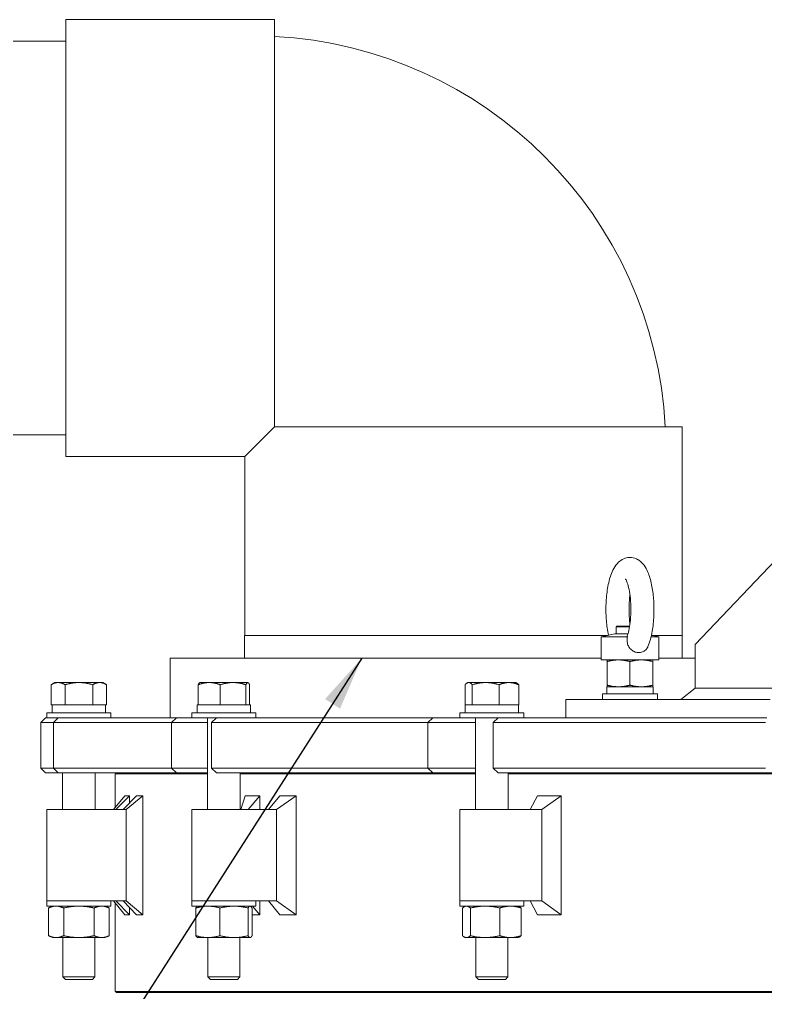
# Model space of a CAD drawing. Header units: inches. Extents: x 19 to 503, y 6 to 322.
# Drawn here: x 343.52 to 363.88, y 124.9 to 151.47 of the extents above; entities that cross this region are included whole.
import ezdxf

# ---------------------------------------------------------------- set-up
doc = ezdxf.new("R2010")
doc.units = ezdxf.units.IN
doc.header["$LTSCALE"] = 15
doc.header["$MEASUREMENT"] = 0
doc.layers.add('Symbol (ANSI)', color=7, linetype='Continuous', lineweight=25)
doc.layers.add('Visible (ANSI)', color=7, linetype='Continuous', lineweight=50)
doc.styles.add('MEMCOR Medium', font='arial.ttf')
doc.dimstyles.new('Default (ANSI)$7', dxfattribs={"dimscale": 15, "dimtxt": 0.15, "dimasz": 0.098425, "dimexe": 0.125, "dimexo": 0.0625, "dimgap": 0.031496, "dimtad": 0, "dimtih": 1, "dimtoh": 1, "dimdec": 4, "dimrnd": 1e-08, "dimzin": 3, "dimdsep": 46, "dimlunit": 5, "dimtxsty": 'MEMCOR Medium', "dimcen": 0.09, "dimdle": 0.393701, "dimclrd": 256, "dimclre": 256, "dimclrt": 256, "dimadec": 0, "dimazin": 1, "dimtfac": 0.8, "dimtofl": 0, "dimtmove": 0, "dimatfit": 3, "dimfxl": 1, "dimfrac": 1, "dimtolj": 1, "dimtzin": 4, "dimlwd": -1, "dimlwe": -1, "dimarcsym": 0})

msp = doc.modelspace()

# ---------------------------------------------------------------- linework, layer by layer
at = {"layer": 'Visible (ANSI)', "linetype": 'Continuous', "lineweight": 18}
for p, q in [((344.78386, 139.53294), (344.78386, 151.46894)), ((344.78386, 151.46894), (350.47686, 151.46894)), ((350.47686, 140.34394), (350.47686, 151.46894)), ((344.78386, 150.87594), (325.32111, 150.87594)), ((349.66586, 139.53294), (350.47686, 140.34394)), ((361.60186, 140.34394), (350.47686, 140.34394)), ((361.60186, 134.65094), (361.60186, 140.34394)), ((344.78386, 140.12594), (325.32111, 140.12594)), ((344.78386, 139.53294), (349.66586, 139.53294)), ((349.66586, 134.65094), (349.66586, 139.53294)), ((361.95537, 134.40094), (364.33301, 136.90094)), ((359.81462, 134.90094), (359.80212, 134.88844)), ((360.16611, 134.88844), (359.80212, 134.88844)), ((359.80212, 134.88844), (359.80212, 134.69194)), ((359.81462, 134.90094), (360.16817, 134.90094)), ((349.66486, 134.65094), (359.56887, 134.65094)), ((349.66486, 134.65094), (349.66486, 134.02594)), ((359.76178, 134.69194), (359.38972, 134.61286)), ((360.10709, 134.61286), (359.38972, 134.61286)), ((359.38972, 133.98294), (359.38972, 134.61286)), ((360.12235, 134.69194), (359.76178, 134.69194)), ((360.96453, 134.61286), (360.75282, 134.61286)), ((360.76265, 134.65577), (360.96453, 134.61286)), ((360.78538, 134.65094), (361.60286, 134.65094)), ((360.96453, 133.98294), (360.96453, 134.61286)), ((361.60286, 134.65094), (361.60286, 134.02594)), ((361.95537, 134.40094), (361.95537, 133.21344)), ((347.63386, 134.02594), (359.38972, 134.02594)), ((347.63386, 134.02594), (347.63386, 132.40094)), ((360.96453, 133.98294), (359.38972, 133.98294)), ((359.55212, 133.29403), (359.55212, 133.93785)), ((360.17712, 133.29403), (360.17712, 133.93785)), ((360.80212, 133.29403), (360.80212, 133.93785)), ((360.96453, 134.02594), (361.95537, 134.02594)), ((344.48586, 133.36457), (344.38437, 133.30598)), ((344.38437, 132.76057), (344.38437, 133.30598)), ((344.57374, 133.36457), (344.48586, 133.36457)), ((345.14186, 133.36457), (344.57374, 133.36457)), ((344.76311, 132.76057), (344.76311, 133.30598)), ((345.70997, 133.36457), (345.14186, 133.36457)), ((345.5206, 132.76057), (345.5206, 133.30598)), ((345.79786, 133.36457), (345.70997, 133.36457)), ((345.79786, 133.36457), (345.89934, 133.30598)), ((345.89934, 132.76057), (345.89934, 133.30598)), ((348.39908, 132.76057), (348.39908, 133.30598)), ((348.4429, 133.36457), (348.43724, 133.3613)), ((348.69956, 133.36457), (348.4429, 133.36457)), ((349.34994, 133.36457), (348.69956, 133.36457)), ((349.00003, 132.76057), (349.00003, 133.30598)), ((349.74929, 133.36457), (349.34994, 133.36457)), ((349.69986, 132.76057), (349.69986, 133.30598)), ((349.7549, 133.36457), (349.74929, 133.36457)), ((349.7549, 133.36457), (349.76056, 133.3613)), ((349.79873, 132.76057), (349.79873, 133.30598)), ((355.6789, 132.76057), (355.6789, 133.30598)), ((355.75457, 133.36457), (355.73143, 133.35121)), ((355.77693, 133.36457), (355.75457, 133.36457)), ((356.24079, 133.36457), (355.77693, 133.36457)), ((355.87495, 132.76057), (355.87495, 133.30598)), ((356.87444, 133.36457), (356.24079, 133.36457)), ((356.60663, 132.76057), (356.60663, 133.30598)), ((357.06657, 133.36457), (356.87444, 133.36457)), ((357.06657, 133.36457), (357.08972, 133.35121)), ((357.14225, 132.76057), (357.14225, 133.30598)), ((359.54462, 133.24894), (360.80962, 133.24894)), ((359.54462, 133.24894), (359.54462, 133.06094)), ((360.80962, 133.24894), (360.80962, 133.06094)), ((361.95537, 133.21344), (361.5616, 132.90094)), ((364.2379, 133.21344), (361.95537, 133.21344)), ((358.42984, 132.90094), (358.77533, 132.90094)), ((358.42984, 132.90094), (358.42984, 132.40094)), ((364.00614, 132.90094), (358.77533, 132.90094)), ((360.92712, 133.06094), (359.42712, 133.06094)), ((359.42712, 133.06094), (359.42712, 132.90094)), ((360.92712, 133.06094), (360.92712, 132.90094)), ((344.57374, 132.76057), (344.38437, 132.76057)), ((344.41236, 132.76056), (345.87084, 132.76056)), ((344.41236, 132.54156), (344.41236, 132.76056)), ((344.48586, 132.76057), (344.48586, 132.76056)), ((344.76311, 132.76057), (344.57374, 132.76057)), ((345.14186, 132.76057), (344.76311, 132.76057)), ((345.5206, 132.76057), (345.14186, 132.76057)), ((345.70997, 132.76057), (345.5206, 132.76057)), ((345.89934, 132.76057), (345.70997, 132.76057)), ((345.79786, 132.76057), (345.79786, 132.76056)), ((345.87084, 132.76056), (345.87136, 132.76056)), ((345.87136, 132.60531), (345.87136, 132.76056)), ((345.87136, 132.54156), (345.87136, 132.60531)), ((348.3694, 132.76056), (349.8284, 132.76056)), ((348.3694, 132.54156), (348.3694, 132.76056)), ((348.69956, 132.76057), (348.39908, 132.76057)), ((348.4429, 132.76057), (348.4429, 132.76056)), ((349.00003, 132.76057), (348.69956, 132.76057)), ((349.34994, 132.76057), (349.00003, 132.76057)), ((349.69986, 132.76057), (349.34994, 132.76057)), ((349.74929, 132.76057), (349.69986, 132.76057)), ((349.79873, 132.76057), (349.74929, 132.76057)), ((349.7549, 132.76057), (349.7549, 132.76056)), ((349.8284, 132.54156), (349.8284, 132.76056)), ((355.77693, 132.76057), (355.6789, 132.76057)), ((355.68107, 132.76056), (357.14007, 132.76056)), ((355.68107, 132.54156), (355.68107, 132.76056)), ((355.75457, 132.76057), (355.75457, 132.76056)), ((355.87495, 132.76057), (355.77693, 132.76057)), ((356.24079, 132.76057), (355.87495, 132.76057)), ((356.60663, 132.76057), (356.24079, 132.76057)), ((356.87444, 132.76057), (356.60663, 132.76057)), ((357.14225, 132.76057), (356.87444, 132.76057)), ((357.06657, 132.76057), (357.06657, 132.76056)), ((357.14007, 132.54156), (357.14007, 132.76056)), ((344.22898, 132.40094), (344.09898, 132.27094)), ((344.22898, 132.40094), (344.23987, 132.40094)), ((344.23987, 132.40094), (344.26686, 132.40094)), ((346.01686, 132.54156), (344.26686, 132.54156)), ((344.26686, 132.54156), (344.26686, 132.40094)), ((344.26686, 132.40094), (344.57636, 132.40094)), ((344.57636, 132.40094), (344.44636, 132.27094)), ((344.57636, 132.40094), (344.57936, 132.40094)), ((344.57936, 132.40094), (344.64293, 132.40094)), ((344.64293, 132.40094), (345.65889, 132.40094)), ((346.60914, 132.40094), (345.65889, 132.40094)), ((346.01686, 132.54156), (346.01686, 132.40094)), ((347.33492, 132.40094), (346.60914, 132.40094)), ((347.33492, 132.40094), (347.80237, 132.40094)), ((347.80237, 132.40094), (347.67237, 132.27094)), ((347.80237, 132.40094), (347.93118, 132.40094)), ((347.93118, 132.40094), (348.07893, 132.40094)), ((348.07893, 132.40094), (348.2239, 132.40094)), ((349.9739, 132.54156), (348.2239, 132.54156)), ((348.2239, 132.54156), (348.2239, 132.40094)), ((348.2239, 132.40094), (348.89387, 132.40094)), ((348.6514, 132.40094), (348.6514, 129.90094)), ((348.89387, 132.40094), (348.76387, 132.27094)), ((348.89387, 132.40094), (348.91597, 132.40094)), ((348.91597, 132.40094), (349.07899, 132.40094)), ((349.07899, 132.40094), (350.26686, 132.40094)), ((349.9739, 132.54156), (349.9739, 132.40094)), ((351.07245, 132.40094), (350.26686, 132.40094)), ((351.90944, 132.40094), (351.07245, 132.40094)), ((351.90944, 132.40094), (354.79532, 132.40094)), ((354.79532, 132.40094), (354.66532, 132.27094)), ((354.79532, 132.40094), (355.15489, 132.40094)), ((355.15489, 132.40094), (355.38234, 132.40094)), ((355.38234, 132.40094), (355.54938, 132.40094)), ((357.28557, 132.54156), (355.53557, 132.54156)), ((355.53557, 132.54156), (355.53557, 132.40094)), ((355.54938, 132.40094), (356.57894, 132.40094)), ((355.96307, 132.40094), (355.96307, 129.90094)), ((356.57894, 132.40094), (356.44894, 132.27094)), ((356.57894, 132.40094), (356.63506, 132.40094)), ((356.63506, 132.40094), (356.8727, 132.40094)), ((356.8727, 132.40094), (358.05164, 132.40094)), ((357.28557, 132.54156), (357.28557, 132.40094)), ((358.58992, 132.40094), (358.05164, 132.40094)), ((359.41071, 132.40094), (358.58992, 132.40094)), ((359.41071, 132.40094), (363.91396, 132.40094)), ((344.1115, 132.27094), (344.09898, 132.27094)), ((344.09898, 132.27094), (344.09898, 131.03094)), ((344.15728, 132.27094), (344.1115, 132.27094)), ((344.44636, 132.27094), (344.15728, 132.27094)), ((344.45261, 132.27094), (344.44636, 132.27094)), ((344.44636, 132.27094), (344.44636, 131.03094)), ((344.51648, 132.27094), (344.45261, 132.27094)), ((345.68425, 132.27094), (344.51648, 132.27094)), ((345.68425, 132.27094), (346.6345, 132.27094)), ((346.6345, 132.27094), (347.21052, 132.27094)), ((347.67237, 132.27094), (347.21052, 132.27094)), ((347.82043, 132.27094), (347.67237, 132.27094)), ((347.67237, 132.27094), (347.67237, 131.03094)), ((347.96888, 132.27094), (347.82043, 132.27094)), ((348.31941, 132.27094), (347.96888, 132.27094)), ((348.31941, 132.27094), (348.6514, 132.27094)), ((348.80992, 132.27094), (348.76387, 132.27094)), ((348.76387, 132.27094), (348.76387, 131.03094)), ((348.97371, 132.27094), (348.80992, 132.27094)), ((350.33908, 132.27094), (348.97371, 132.27094)), ((350.33908, 132.27094), (351.14467, 132.27094)), ((351.14467, 132.27094), (351.80895, 132.27094)), ((354.66532, 132.27094), (351.80895, 132.27094)), ((355.07862, 132.27094), (354.66532, 132.27094)), ((354.66532, 132.27094), (354.66532, 131.03094)), ((355.30715, 132.27094), (355.07862, 132.27094)), ((355.65961, 132.27094), (355.30715, 132.27094)), ((355.65961, 132.27094), (355.96307, 132.27094)), ((356.56585, 132.27094), (356.44894, 132.27094)), ((356.44894, 132.27094), (356.44894, 131.03094)), ((356.80463, 132.27094), (356.56585, 132.27094)), ((358.15973, 132.27094), (356.80463, 132.27094)), ((358.15973, 132.27094), (358.69801, 132.27094)), ((358.69801, 132.27094), (359.34943, 132.27094)), ((363.87622, 132.27094), (359.34943, 132.27094)), ((344.09898, 131.03094), (344.1115, 131.03094)), ((344.22898, 130.90094), (344.09898, 131.03094)), ((344.1115, 131.03094), (344.15728, 131.03094)), ((344.15728, 131.03094), (344.44636, 131.03094)), ((344.44636, 131.03094), (344.45261, 131.03094)), ((344.57636, 130.90094), (344.44636, 131.03094)), ((344.45261, 131.03094), (344.51648, 131.03094)), ((344.51648, 131.03094), (345.68425, 131.03094)), ((346.6345, 131.03094), (345.68425, 131.03094)), ((347.21052, 131.03094), (346.6345, 131.03094)), ((347.21052, 131.03094), (347.67237, 131.03094)), ((347.67237, 131.03094), (347.82043, 131.03094)), ((347.80237, 130.90094), (347.67237, 131.03094)), ((347.82043, 131.03094), (347.96888, 131.03094)), ((347.96888, 131.03094), (348.31941, 131.03094)), ((348.6514, 131.03094), (348.31941, 131.03094)), ((348.76387, 131.03094), (348.80992, 131.03094)), ((348.89387, 130.90094), (348.76387, 131.03094)), ((348.80992, 131.03094), (348.97371, 131.03094)), ((348.97371, 131.03094), (350.33908, 131.03094)), ((351.14467, 131.03094), (350.33908, 131.03094)), ((351.80895, 131.03094), (351.14467, 131.03094)), ((351.80895, 131.03094), (354.66532, 131.03094)), ((354.66532, 131.03094), (355.07862, 131.03094)), ((354.79532, 130.90094), (354.66532, 131.03094)), ((355.07862, 131.03094), (355.30715, 131.03094)), ((355.30715, 131.03094), (355.65961, 131.03094)), ((355.96307, 131.03094), (355.65961, 131.03094)), ((356.44894, 131.03094), (356.56585, 131.03094)), ((356.57894, 130.90094), (356.44894, 131.03094)), ((356.56585, 131.03094), (356.80463, 131.03094)), ((356.80463, 131.03094), (358.15973, 131.03094)), ((358.69801, 131.03094), (358.15973, 131.03094)), ((359.34943, 131.03094), (358.69801, 131.03094)), ((359.34943, 131.03094), (363.87622, 131.03094)), ((344.23987, 130.90094), (344.22898, 130.90094)), ((344.28543, 130.90094), (344.23987, 130.90094)), ((344.42714, 130.90094), (344.28543, 130.90094)), ((344.42714, 130.90094), (344.57636, 130.90094)), ((344.57936, 130.90094), (344.57636, 130.90094)), ((344.64293, 130.90094), (344.57936, 130.90094)), ((345.65889, 130.90094), (344.64293, 130.90094)), ((344.69436, 130.90094), (344.69436, 129.90094)), ((345.58936, 130.90094), (345.58936, 129.90094)), ((345.65889, 130.90094), (346.60914, 130.90094)), ((348.6514, 130.86969), (346.13265, 130.86969)), ((346.13265, 130.86969), (346.13265, 129.9531)), ((346.60914, 130.90094), (347.1436, 130.90094)), ((347.1436, 130.90094), (347.80237, 130.90094)), ((347.93118, 130.90094), (347.80237, 130.90094)), ((348.07893, 130.90094), (347.93118, 130.90094)), ((348.24718, 130.90094), (348.07893, 130.90094)), ((348.24718, 130.90094), (348.6514, 130.90094)), ((348.91597, 130.90094), (348.89387, 130.90094)), ((349.07899, 130.90094), (348.91597, 130.90094)), ((350.26686, 130.90094), (349.07899, 130.90094)), ((349.5464, 130.90094), (349.5464, 129.90094)), ((355.96307, 130.86969), (349.5464, 130.86969)), ((350.26686, 130.90094), (351.07245, 130.90094)), ((351.07245, 130.90094), (351.62014, 130.90094)), ((351.62014, 130.90094), (354.79532, 130.90094)), ((355.15489, 130.90094), (354.79532, 130.90094)), ((355.38234, 130.90094), (355.15489, 130.90094)), ((355.55151, 130.90094), (355.38234, 130.90094)), ((355.55151, 130.90094), (355.96307, 130.90094)), ((356.63506, 130.90094), (356.57894, 130.90094)), ((356.8727, 130.90094), (356.63506, 130.90094)), ((356.85807, 130.90094), (356.85807, 129.90094)), ((365.51623, 130.86969), (356.85807, 130.86969)), ((358.05164, 130.90094), (356.8727, 130.90094)), ((358.05164, 130.90094), (358.58992, 130.90094)), ((358.58992, 130.90094), (359.06747, 130.90094)), ((359.06747, 130.90094), (364.14322, 130.90094)), ((346.39986, 130.27579), (346.08946, 129.90094)), ((346.52169, 130.27579), (346.15265, 129.90094)), ((346.7139, 130.27579), (346.34774, 129.90094)), ((346.39986, 130.27579), (346.52169, 130.27579)), ((346.88753, 130.27579), (346.43087, 129.90094)), ((346.52169, 130.27579), (346.52169, 130.07902)), ((346.7139, 130.27579), (346.88753, 130.27579)), ((346.88753, 127.02609), (346.88753, 130.27579)), ((349.67772, 130.27579), (349.56083, 129.90094)), ((349.67772, 130.27579), (350.07646, 130.27579)), ((350.07646, 130.27579), (349.76072, 129.90094)), ((350.07646, 130.27579), (350.07646, 129.90094)), ((350.62382, 130.27579), (350.31629, 129.90094)), ((351.06648, 130.27579), (350.53308, 129.90094)), ((350.62382, 130.27579), (351.06648, 130.27579)), ((351.06648, 127.02609), (351.06648, 130.27579)), ((357.65622, 130.27579), (357.45413, 129.90094)), ((357.65622, 130.27579), (358.30051, 130.27579)), ((358.30051, 130.27579), (357.77158, 129.90094)), ((358.30051, 127.02609), (358.30051, 130.27579)), ((344.26686, 129.90094), (345.31256, 129.90094)), ((344.26686, 127.40094), (344.26686, 129.90094)), ((345.31256, 129.90094), (346.43087, 129.90094)), ((346.43087, 127.40094), (346.43087, 129.90094)), ((348.2239, 129.90094), (349.58503, 129.90094)), ((348.2239, 127.40094), (348.2239, 129.90094)), ((349.58503, 129.90094), (350.53308, 129.90094)), ((350.53308, 127.40094), (350.53308, 129.90094)), ((355.53557, 129.90094), (357.13811, 129.90094)), ((355.53557, 127.40094), (355.53557, 129.90094)), ((357.13811, 129.90094), (357.77158, 129.90094)), ((357.77158, 127.40094), (357.77158, 129.90094)), ((345.31256, 127.40094), (344.26686, 127.40094)), ((345.31256, 127.40094), (344.26686, 127.40094)), ((344.26686, 127.40094), (344.26686, 127.26031)), ((346.43087, 127.40094), (345.31256, 127.40094)), ((346.01686, 127.40094), (346.01686, 127.26031)), ((346.39986, 127.02609), (346.08946, 127.40094)), ((346.13265, 127.34878), (346.13265, 124.93219)), ((346.52169, 127.02609), (346.15265, 127.40094)), ((346.7139, 127.02609), (346.34774, 127.40094)), ((346.88753, 127.02609), (346.43087, 127.40094)), ((349.58503, 127.40094), (348.2239, 127.40094)), ((349.58503, 127.40094), (348.2239, 127.40094)), ((348.2239, 127.40094), (348.2239, 127.26031)), ((350.53308, 127.40094), (349.58503, 127.40094)), ((349.9739, 127.40094), (349.9739, 127.26031)), ((350.07646, 127.40094), (350.07646, 127.02609)), ((350.62382, 127.02609), (350.31629, 127.40094)), ((351.06648, 127.02609), (350.53308, 127.40094)), ((357.13811, 127.40094), (355.53557, 127.40094)), ((357.13811, 127.40094), (355.53557, 127.40094)), ((355.53557, 127.40094), (355.53557, 127.26031)), ((357.77158, 127.40094), (357.13811, 127.40094)), ((357.28557, 127.40094), (357.28557, 127.26031)), ((357.65622, 127.02609), (357.45413, 127.40094)), ((358.30051, 127.02609), (357.77158, 127.40094)), ((344.26686, 127.26031), (346.01686, 127.26031)), ((344.42286, 127.26031), (344.31163, 127.20845)), ((344.31163, 126.45318), (344.31163, 127.20845)), ((344.72674, 126.45318), (344.72674, 127.20845)), ((345.55697, 126.45318), (345.55697, 127.20845)), ((345.86086, 127.26031), (345.97209, 127.20845)), ((345.97209, 126.45318), (345.97209, 127.20845)), ((346.52169, 127.02609), (346.39986, 127.02609)), ((346.52169, 127.22286), (346.52169, 127.02609)), ((346.88753, 127.02609), (346.7139, 127.02609)), ((348.2239, 127.26031), (349.9739, 127.26031)), ((348.33187, 126.45318), (348.33187, 127.20845)), ((348.3799, 127.26031), (348.3737, 127.25742)), ((348.99054, 126.45318), (348.99054, 127.20845)), ((349.75757, 126.45318), (349.75757, 127.20845)), ((349.8179, 127.26031), (349.82411, 127.25742)), ((349.86594, 126.45318), (349.86594, 127.20845)), ((350.07646, 127.02609), (349.86594, 127.02609)), ((350.07646, 127.02609), (349.87917, 127.26031)), ((351.06648, 127.02609), (350.62382, 127.02609)), ((355.53557, 127.26031), (357.28557, 127.26031)), ((355.60863, 126.45318), (355.60863, 127.20845)), ((355.69157, 127.26031), (355.66621, 127.24849)), ((355.82351, 126.45318), (355.82351, 127.20845)), ((356.62545, 126.45318), (356.62545, 127.20845)), ((357.12957, 127.26031), (357.15494, 127.24849)), ((357.21251, 126.45318), (357.21251, 127.20845)), ((358.30051, 127.02609), (357.65622, 127.02609)), ((344.42286, 126.40131), (344.31163, 126.45318)), ((344.42286, 126.40131), (344.51918, 126.40131)), ((344.51918, 126.40131), (345.14186, 126.40131)), ((344.70436, 126.40131), (344.70436, 125.32668)), ((345.14186, 126.40131), (345.76453, 126.40131)), ((345.57936, 126.40131), (345.57936, 125.32668)), ((345.76453, 126.40131), (345.86086, 126.40131)), ((345.86086, 126.40131), (345.97209, 126.45318)), ((348.3799, 126.40131), (348.3737, 126.40421)), ((348.3799, 126.40131), (348.6612, 126.40131)), ((348.6612, 126.40131), (349.37405, 126.40131)), ((348.6614, 126.40131), (348.6614, 125.32668)), ((349.37405, 126.40131), (349.81175, 126.40131)), ((349.5364, 126.40131), (349.5364, 125.32668)), ((349.81175, 126.40131), (349.8179, 126.40131)), ((349.8179, 126.40131), (349.82411, 126.40421)), ((355.69157, 126.40131), (355.66621, 126.41314)), ((355.69157, 126.40131), (355.71607, 126.40131)), ((355.71607, 126.40131), (356.22448, 126.40131)), ((355.97307, 126.40131), (355.97307, 125.32668)), ((356.22448, 126.40131), (356.91898, 126.40131)), ((356.84807, 126.40131), (356.84807, 125.32668)), ((356.91898, 126.40131), (357.12957, 126.40131)), ((357.12957, 126.40131), (357.15494, 126.41314)), ((344.70436, 125.32668), (345.57936, 125.32668)), ((344.77252, 125.26056), (344.70436, 125.32668)), ((345.51119, 125.26056), (344.77252, 125.26056)), ((345.51119, 125.26056), (345.57936, 125.32668)), ((348.6614, 125.32668), (349.5364, 125.32668)), ((348.72956, 125.26056), (348.6614, 125.32668)), ((349.46824, 125.26056), (348.72956, 125.26056)), ((349.46824, 125.26056), (349.5364, 125.32668)), ((355.97307, 125.32668), (356.84807, 125.32668)), ((356.04124, 125.26056), (355.97307, 125.32668)), ((356.77991, 125.26056), (356.04124, 125.26056)), ((356.77991, 125.26056), (356.84807, 125.32668)), ((346.13265, 124.93219), (389.12442, 124.93219)), ((389.12442, 124.90094), (346.16393, 124.90094))]:
    msp.add_line(p, q, dxfattribs=at)
msp.add_arc((349.88386, 139.75094), 11.272, 3.015622, 86.984378, dxfattribs=at)
msp.add_ellipse((345.14186, 132.60531), major_axis=(0, 4.1372), ratio=0.17632698, start_param=4.71238898, end_param=4.7499235, dxfattribs=at)
for points, knots in [([(360.66721, 134.34584), (360.72005, 134.47009), (360.75728, 134.61098), (360.80703, 134.89699), (360.82183, 135.03745), (360.83498, 135.31846), (360.83399, 135.45858), (360.81721, 135.73188), (360.80142, 135.8649), (360.75399, 136.11895), (360.72204, 136.23867), (360.62981, 136.47136), (360.57304, 136.58475), (360.4239, 136.70194), (360.39157, 136.7226), (360.2991, 136.76456), (360.23208, 136.77999), (360.10832, 136.77639), (360.0531, 136.76274), (359.95024, 136.71789), (359.9052, 136.68517), (359.8101, 136.59654), (359.76963, 136.53764), (359.67217, 136.36141), (359.62986, 136.23314), (359.5673, 135.96074), (359.54657, 135.82052), (359.52304, 135.53849), (359.51918, 135.39769), (359.52652, 135.12066), (359.53754, 134.98453), (359.56563, 134.78685), (359.57754, 134.71991), (359.5916, 134.65577)], [3.76997474, 3.76997474, 3.76997474, 3.76997474, 4.19963387, 4.19963387, 4.56211198, 4.56211198, 4.90855175, 4.90855175, 5.25587215, 5.25587215, 5.62101812, 5.62101812, 6.0449736, 6.0449736, 6.14387202, 6.14387202, 6.29216644, 6.29216644, 6.41712226, 6.41712226, 6.56359159, 6.56359159, 6.79275957, 6.79275957, 7.21480781, 7.21480781, 7.59032217, 7.59032217, 7.93942864, 7.93942864, 8.28504298, 8.28504298, 8.47084864, 8.47084864, 8.47084864, 8.47084864]), ([(360.10351, 134.63349), (360.11832, 134.675), (360.13319, 134.7269), (360.16136, 134.85378), (360.17417, 134.93106), (360.19377, 135.1022), (360.20008, 135.19687), (360.20416, 135.39089), (360.20171, 135.4903), (360.18823, 135.68004), (360.17725, 135.77045), (360.14942, 135.92876), (360.13278, 135.99757), (360.09987, 136.10209), (360.08357, 136.14073), (360.0612, 136.18323), (360.05352, 136.19295), (360.05352, 136.19295)], [3.85541887, 3.85541887, 3.85541887, 3.85541887, 4.08951522, 4.08951522, 4.35754583, 4.35754583, 4.64449253, 4.64449253, 4.93837646, 4.93837646, 5.22972866, 5.22972866, 5.50714919, 5.50714919, 5.75234189, 5.75234189, 5.93934663, 5.93934663, 5.93934663, 5.93934663]), ([(360.17712, 135.7603), (360.17078, 135.7133), (360.1655, 135.66415), (360.15392, 135.52032), (360.15056, 135.42242), (360.15272, 135.22672), (360.15833, 135.12894), (360.17075, 135.01144), (360.17379, 134.98617), (360.17712, 134.96149)], [7.441846323, 7.441846323, 7.441846323, 7.441846323, 7.598984908, 7.598984908, 7.889546922, 7.889546922, 8.183607343, 8.183607343, 8.266116945, 8.266116945, 8.266116945, 8.266116945]), ([(360.66721, 134.34584), (360.66377, 134.33775), (360.66012, 134.33007), (360.63874, 134.28933), (360.61585, 134.26095), (360.55942, 134.21593), (360.5267, 134.19999), (360.45496, 134.18194), (360.41659, 134.18004), (360.33961, 134.19061), (360.30171, 134.20292), (360.23319, 134.24038), (360.20313, 134.2646), (360.15464, 134.32197), (360.13653, 134.35359), (360.11009, 134.42511), (360.10312, 134.46404), (360.09937, 134.54005), (360.10184, 134.57678), (360.10709, 134.61286)], [0.72465452, 0.72465452, 0.72465452, 0.72465452, 0.81037425, 0.81037425, 1.20283151, 1.20283151, 1.59567121, 1.59567121, 1.99045995, 1.99045995, 2.38348301, 2.38348301, 2.7609854, 2.7609854, 3.1199212, 3.1199212, 3.50625859, 3.50625859, 3.86180885, 3.86180885, 3.86180885, 3.86180885])]:
    msp.add_open_spline(points, degree=3, knots=knots, dxfattribs=at)
for points in [[(360.10709, 134.61286), (360.10225, 134.61963), (360.10104, 134.62656), (360.10351, 134.63349)], [(346.16393, 130.90094), (346.1535, 130.89052), (346.14307, 130.8801), (346.13265, 130.86969)], [(346.13265, 124.93219), (346.14307, 124.92177), (346.1535, 124.91136), (346.16393, 124.90094)]]:
    msp.add_open_spline(points, degree=3, dxfattribs=at)
for points, weights in [([(359.55212, 133.93785), (359.55212, 133.98294), (359.55212, 133.98294)], [1, 1.0379548493, 1]), ([(359.86462, 133.98294), (359.71959, 133.98294), (359.55212, 133.93785)], [1, 1.0379548493, 1]), ([(360.17712, 133.93785), (360.00966, 133.98294), (359.86462, 133.98294)], [1, 1.0379548493, 1]), ([(360.48962, 133.98294), (360.34459, 133.98294), (360.17712, 133.93785)], [1, 1.0379548493, 1]), ([(360.80212, 133.93785), (360.63466, 133.98294), (360.48962, 133.98294)], [1, 1.0379548493, 1]), ([(360.80212, 133.98294), (360.80212, 133.98294), (360.80212, 133.93785)], [1, 1.0379548493, 1]), ([(344.57374, 133.36457), (344.48586, 133.36457), (344.38437, 133.30598)], [1, 1.0379548493, 1]), ([(344.76311, 133.30598), (344.66163, 133.36457), (344.57374, 133.36457)], [1, 1.0379548493, 1]), ([(345.14186, 133.36457), (344.96608, 133.36457), (344.76311, 133.30598)], [1, 1.0379548493, 1]), ([(345.5206, 133.30598), (345.31763, 133.36457), (345.14186, 133.36457)], [1, 1.0379548493, 1]), ([(345.70997, 133.36457), (345.62208, 133.36457), (345.5206, 133.30598)], [1, 1.0379548493, 1]), ([(345.89934, 133.30598), (345.79786, 133.36457), (345.70997, 133.36457)], [1, 1.0379548493, 1]), ([(348.69956, 133.36457), (348.5601, 133.36457), (348.39908, 133.30598)], [1, 1.0379548493, 1]), ([(348.39908, 133.30598), (348.41945, 133.35103), (348.43724, 133.3613)], [1, 1.02892942038, 1.01375847525]), ([(349.00003, 133.30598), (348.83901, 133.36457), (348.69956, 133.36457)], [1, 1.0379548493, 1]), ([(349.34994, 133.36457), (349.18755, 133.36457), (349.00003, 133.30598)], [1, 1.0379548493, 1]), ([(349.69986, 133.30598), (349.51234, 133.36457), (349.34994, 133.36457)], [1, 1.0379548493, 1]), ([(349.74929, 133.36457), (349.72635, 133.36457), (349.69986, 133.30598)], [1, 1.0379548493, 1]), ([(349.79873, 133.30598), (349.77223, 133.36457), (349.74929, 133.36457)], [1, 1.0379548493, 1]), ([(355.77693, 133.36457), (355.73143, 133.36457), (355.6789, 133.30598)], [1, 1.0379548493, 1]), ([(355.87495, 133.30598), (355.82242, 133.36457), (355.77693, 133.36457)], [1, 1.0379548493, 1]), ([(356.24079, 133.36457), (356.071, 133.36457), (355.87495, 133.30598)], [1, 1.0379548493, 1]), ([(356.60663, 133.30598), (356.41057, 133.36457), (356.24079, 133.36457)], [1, 1.0379548493, 1]), ([(356.87444, 133.36457), (356.75014, 133.36457), (356.60663, 133.30598)], [1, 1.0379548493, 1]), ([(357.14225, 133.30598), (356.99873, 133.36457), (356.87444, 133.36457)], [1, 1.0379548493, 1]), ([(357.08972, 133.35121), (357.11455, 133.33687), (357.14225, 133.30598)], [1.01895290532, 1.01965956375, 1]), ([(359.55212, 133.24894), (359.55212, 133.24894), (359.55212, 133.29403)], [1, 1.0379548493, 1]), ([(359.55212, 133.29403), (359.71959, 133.24894), (359.86462, 133.24894)], [1, 1.0379548493, 1]), ([(359.86462, 133.24894), (360.00966, 133.24894), (360.17712, 133.29403)], [1, 1.0379548493, 1]), ([(360.17712, 133.29403), (360.34459, 133.24894), (360.48962, 133.24894)], [1, 1.0379548493, 1]), ([(360.48962, 133.24894), (360.63466, 133.24894), (360.80212, 133.29403)], [1, 1.0379548493, 1]), ([(360.80212, 133.29403), (360.80212, 133.24894), (360.80212, 133.24894)], [1, 1.0379548493, 1]), ([(344.51918, 127.26031), (344.42286, 127.26031), (344.31163, 127.20845)], [1, 1.0379548493, 1]), ([(344.72674, 127.20845), (344.61551, 127.26031), (344.51918, 127.26031)], [1, 1.0379548493, 1]), ([(345.14186, 127.26031), (344.9492, 127.26031), (344.72674, 127.20845)], [1, 1.0379548493, 1]), ([(345.55697, 127.20845), (345.33451, 127.26031), (345.14186, 127.26031)], [1, 1.0379548493, 1]), ([(345.76453, 127.26031), (345.6682, 127.26031), (345.55697, 127.20845)], [1, 1.0379548493, 1]), ([(345.97209, 127.20845), (345.86086, 127.26031), (345.76453, 127.26031)], [1, 1.0379548493, 1]), ([(348.6612, 127.26031), (348.50836, 127.26031), (348.33187, 127.20845)], [1, 1.0379548493, 1]), ([(348.33187, 127.20845), (348.3542, 127.24833), (348.3737, 127.25742)], [1, 1.02892942038, 1.01375847525]), ([(348.99054, 127.20845), (348.81405, 127.26031), (348.6612, 127.26031)], [1, 1.0379548493, 1]), ([(349.37405, 127.26031), (349.19606, 127.26031), (348.99054, 127.20845)], [1, 1.0379548493, 1]), ([(349.75757, 127.20845), (349.55204, 127.26031), (349.37405, 127.26031)], [1, 1.0379548493, 1]), ([(349.81175, 127.26031), (349.78661, 127.26031), (349.75757, 127.20845)], [1, 1.0379548493, 1]), ([(349.86594, 127.20845), (349.8369, 127.26031), (349.81175, 127.26031)], [1, 1.0379548493, 1]), ([(355.71607, 127.26031), (355.66621, 127.26031), (355.60863, 127.20845)], [1, 1.0379548493, 1]), ([(355.82351, 127.20845), (355.76594, 127.26031), (355.71607, 127.26031)], [1, 1.0379548493, 1]), ([(356.22448, 127.26031), (356.03839, 127.26031), (355.82351, 127.20845)], [1, 1.0379548493, 1]), ([(356.62545, 127.20845), (356.41057, 127.26031), (356.22448, 127.26031)], [1, 1.0379548493, 1]), ([(356.91898, 127.26031), (356.78276, 127.26031), (356.62545, 127.20845)], [1, 1.0379548493, 1]), ([(357.21251, 127.20845), (357.05521, 127.26031), (356.91898, 127.26031)], [1, 1.0379548493, 1]), ([(357.15494, 127.24849), (357.18216, 127.2358), (357.21251, 127.20845)], [1.01895290532, 1.01965956375, 1]), ([(344.31163, 126.45318), (344.42286, 126.40131), (344.51918, 126.40131)], [1, 1.0379548493, 1]), ([(344.51918, 126.40131), (344.61551, 126.40131), (344.72674, 126.45318)], [1, 1.0379548493, 1]), ([(344.72674, 126.45318), (344.9492, 126.40131), (345.14186, 126.40131)], [1, 1.0379548493, 1]), ([(345.14186, 126.40131), (345.33451, 126.40131), (345.55697, 126.45318)], [1, 1.0379548493, 1]), ([(345.55697, 126.45318), (345.6682, 126.40131), (345.76453, 126.40131)], [1, 1.0379548493, 1]), ([(345.76453, 126.40131), (345.86086, 126.40131), (345.97209, 126.45318)], [1, 1.0379548493, 1]), ([(348.3737, 126.40421), (348.3542, 126.4133), (348.33187, 126.45318)], [1.01375847525, 1.02892942038, 1]), ([(348.33187, 126.45318), (348.50836, 126.40131), (348.6612, 126.40131)], [1, 1.0379548493, 1]), ([(348.6612, 126.40131), (348.81405, 126.40131), (348.99054, 126.45318)], [1, 1.0379548493, 1]), ([(348.99054, 126.45318), (349.19606, 126.40131), (349.37405, 126.40131)], [1, 1.0379548493, 1]), ([(349.37405, 126.40131), (349.55204, 126.40131), (349.75757, 126.45318)], [1, 1.0379548493, 1]), ([(349.75757, 126.45318), (349.78661, 126.40131), (349.81175, 126.40131)], [1, 1.0379548493, 1]), ([(349.81175, 126.40131), (349.8369, 126.40131), (349.86594, 126.45318)], [1, 1.0379548493, 1]), ([(355.60863, 126.45318), (355.66621, 126.40131), (355.71607, 126.40131)], [1, 1.0379548493, 1]), ([(355.71607, 126.40131), (355.76594, 126.40131), (355.82351, 126.45318)], [1, 1.0379548493, 1]), ([(355.82351, 126.45318), (356.03839, 126.40131), (356.22448, 126.40131)], [1, 1.0379548493, 1]), ([(356.22448, 126.40131), (356.41057, 126.40131), (356.62545, 126.45318)], [1, 1.0379548493, 1]), ([(356.62545, 126.45318), (356.78276, 126.40131), (356.91898, 126.40131)], [1, 1.0379548493, 1]), ([(356.91898, 126.40131), (357.05521, 126.40131), (357.21251, 126.45318)], [1, 1.0379548493, 1]), ([(357.21251, 126.45318), (357.18216, 126.42583), (357.15494, 126.41314)], [1, 1.01965956375, 1.01895290532])]:
    msp.add_rational_spline(points, weights, degree=2, dxfattribs=at)

# ---------------------------------------------------------------- leaders
at = {"layer": 'Symbol (ANSI)', "annotation_type": 0, "has_hookline": 1, "hookline_direction": 1, "text_width": 20.71504}
msp.add_leader([(352.85869, 134.02594), (342.94332, 118.52314), (341.46695, 118.52314)], dimstyle='Default (ANSI)$7', override={"dimtad": 0}, dxfattribs=at)

doc.saveas('drawing.dxf')
